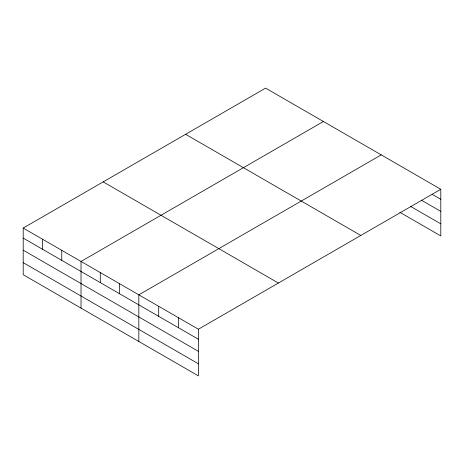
<?xml version="1.0" encoding="UTF-8"?>
<svg xmlns="http://www.w3.org/2000/svg" width="464" height="464" viewBox="0 0 464 464"><rect width="100%" height="100%" fill="white"/><g stroke="black" fill="none" stroke-linecap="round" stroke-linejoin="round"><path stroke-width="0.7" d="M440.8 189.277L265.594 88.125L23.2 228.068L23.2 274.723L198.406 375.875L198.406 329.22L440.8 189.277L440.8 235.932L399.846 212.286M323.414 121.504L81.02 261.447L81.02 308.102M381.228 154.883L138.835 294.831L138.835 341.487M432.112 194.294L440.8 199.305M421.561 200.286L440.8 211.393M410.396 206.294L440.8 223.845M185.606 134.305L360.812 235.457M103.188 181.888L278.394 283.04M23.2 228.068L198.406 329.22M23.2 238.102L198.406 339.254M23.2 250.183L198.406 351.341M23.2 262.636L198.406 363.793M178.547 317.759L178.547 327.787M158.694 306.292L158.694 316.326M119.561 283.701L119.561 293.735M100.288 272.577L100.288 282.605M61.747 250.322L61.747 260.356M42.473 239.192L42.473 249.226"/></g></svg>
